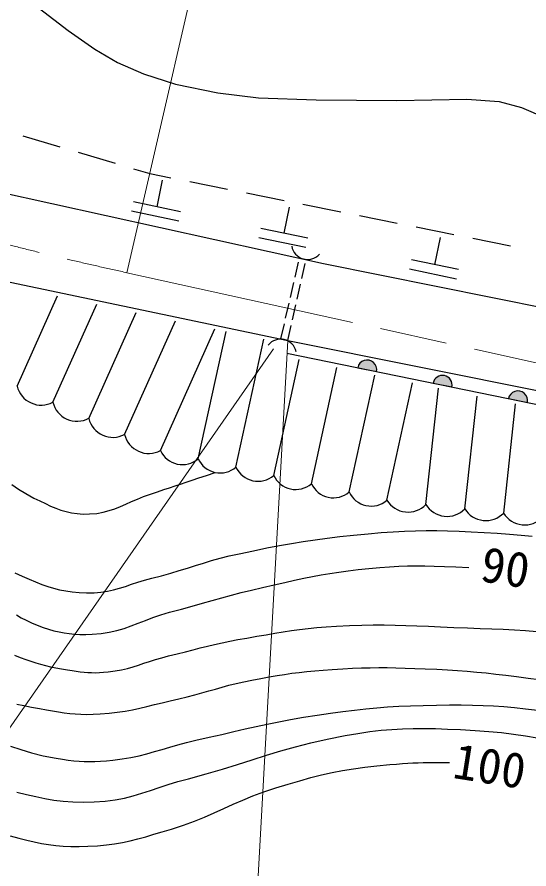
# Model space of a CAD drawing. Units: millimetres, scale not verified. Extents: x 40000 to 680000, y 20000 to 380000.
# Drawn here: x 105769 to 132377, y 248789 to 293039 of the extents above; entities that cross this region are included whole.
import ezdxf
from ezdxf.enums import TextEntityAlignment as Align

# ---------------------------------------------------------------- set-up
doc = ezdxf.new("R2010")
doc.units = ezdxf.units.MM
doc.header["$LTSCALE"] = 1000
doc.linetypes.add('CHAIN', pattern=[18.5, 12, -1.5, 3.5, -1.5])
for name, color, linetype, lineweight in [('M-BGD', 7, 'Continuous', 25), ('M-BGD-HTXT', 7, 'Continuous', 13), ('M-BMK', 2, 'CHAIN', 13), ('M-STR-HTXT', 7, 'Continuous', 13)]:
    doc.layers.add(name, color=color, linetype=linetype, lineweight=lineweight)
doc.styles.add('ＭＳ ゴシック', font='')
doc.styles.get('ＭＳ ゴシック').set_extended_font_data('MS Gothic')

msp = doc.modelspace()

# ---------------------------------------------------------------- hatches: boundary and pattern name
at = {"layer": 'M-BGD'}
for points in [[(124455, 274625, 1), (123475, 274825)], [(128374, 273823, 1), (127394, 274024)], [(132293, 273022, 1), (131313, 273222)]]:
    msp.add_hatch(color=256, dxfattribs=at).paths.add_polyline_path(points)

# ---------------------------------------------------------------- linework, layer by layer
for p, q in [((106412, 293888), (108420, 292340)), ((108420, 292340), (109815, 291374)), ((109815, 291374), (110996, 290669)), ((110996, 290669), (112345, 290087)), ((112345, 290087), (114000, 289550)), ((114000, 289550), (116207, 289106)), ((116207, 289106), (118323, 288845)), ((118323, 288845), (121312, 288738)), ((121312, 288738), (125512, 288707)), ((125512, 288707), (129145, 288768)), ((129145, 288768), (130831, 288646)), ((130831, 288646), (131996, 288339)), ((131996, 288339), (133237, 287803)), ((106074, 286871), (107991, 286302)), ((108949, 286017), (110866, 285447)), ((111825, 285162), (112668, 284912)), ((101925, 284597), (121693, 280246)), ((112668, 284912), (113767, 284692)), ((113049, 283181), (113338, 284568)), ((114747, 284495), (116709, 284103)), ((117689, 283907), (119650, 283515)), ((114273, 282926), (111825, 283436)), ((120631, 283318), (122592, 282926)), ((114171, 282437), (111723, 282947)), ((119657, 281805), (119939, 283159)), ((123573, 282730), (125534, 282337)), ((120881, 281550), (118434, 282060)), ((126514, 282141), (128475, 281749)), ((120779, 281061), (118332, 281570)), ((127489, 280174), (127785, 281593)), ((129456, 281553), (131417, 281160)), ((120224, 279535), (120403, 280315)), ((120565, 279463), (120742, 280244)), ((121693, 280246), (140364, 276487)), ((128713, 279919), (126266, 280429)), ((102682, 279845), (119836, 276245)), ((128611, 279429), (126164, 279939)), ((119977, 278463), (120157, 279243)), ((120322, 278391), (120499, 279171)), ((105769, 273868), (107874, 278556)), ((107633, 273031), (109920, 278126)), ((119731, 277391), (119910, 278171)), ((120079, 277318), (120256, 278098)), ((109496, 272195), (111966, 277697)), ((111359, 271358), (114012, 277268)), ((119484, 276319), (119663, 277099)), ((119836, 276245), (120013, 277025)), ((113222, 270522), (116058, 276838)), ((115184, 270092), (116636, 276712)), ((117146, 269661), (118602, 276300)), ((119836, 276245), (137737, 272650)), ((119108, 269231), (120427, 275245)), ((119800, 275577), (137191, 272020)), ((121070, 268801), (122395, 274842)), ((123032, 268371), (124363, 274440)), ((124994, 267941), (126331, 274037)), ((127017, 267720), (127677, 273763)), ((129039, 267498), (129679, 273353)), ((131062, 267277), (131681, 272944)), ((114865, 268984), (115213, 269100)), ((115213, 269100), (115609, 269233)), ((115609, 269233), (116065, 269387)), ((105495, 268765), (105839, 268520)), ((113698, 268593), (113982, 268688)), ((113982, 268688), (114262, 268782)), ((114262, 268782), (114553, 268879)), ((114553, 268879), (114865, 268984)), ((105839, 268520), (106219, 268283)), ((106219, 268283), (106647, 268056)), ((112347, 268136), (112700, 268262)), ((112700, 268262), (113070, 268385)), ((113070, 268385), (113398, 268494)), ((113398, 268494), (113698, 268593)), ((106647, 268056), (106954, 267906)), ((106954, 267906), (107242, 267767)), ((107242, 267767), (107517, 267640)), ((111146, 267614), (111430, 267739)), ((111430, 267739), (111720, 267870)), ((111720, 267870), (112023, 268004)), ((112023, 268004), (112347, 268136)), ((107517, 267640), (107785, 267527)), ((107785, 267527), (108052, 267429)), ((108052, 267429), (108321, 267348)), ((108321, 267348), (108600, 267286)), ((108600, 267286), (108893, 267244)), ((109914, 267260), (110252, 267318)), ((110252, 267318), (110565, 267400)), ((110565, 267400), (110860, 267499)), ((110860, 267499), (111146, 267614)), ((108893, 267244), (109206, 267224)), ((109206, 267224), (109544, 267228)), ((109544, 267228), (109914, 267260)), ((121263, 265891), (121893, 265975)), ((121893, 265975), (122552, 266053)), ((122552, 266053), (123254, 266127)), ((123254, 266127), (124011, 266199)), ((124011, 266199), (124687, 266257)), ((124687, 266257), (125315, 266301)), ((125315, 266301), (125906, 266334)), ((125906, 266334), (126472, 266355)), ((126472, 266355), (127027, 266364)), ((127027, 266364), (127582, 266364)), ((127582, 266364), (128149, 266354)), ((128149, 266354), (128741, 266334)), ((128741, 266334), (129369, 266305)), ((129369, 266305), (130047, 266268)), ((130047, 266268), (130732, 266225)), ((130732, 266225), (131368, 266179)), ((131368, 266179), (131964, 266127)), ((131964, 266127), (132535, 266069)), ((118757, 265461), (119408, 265586)), ((119408, 265586), (120034, 265698)), ((120034, 265698), (120648, 265799)), ((120648, 265799), (121263, 265891)), ((116802, 265047), (117320, 265165)), ((117320, 265165), (118065, 265321)), ((118065, 265321), (118757, 265461)), ((115039, 264550), (115454, 264678)), ((115454, 264678), (115879, 264804)), ((115879, 264804), (116325, 264927)), ((116325, 264927), (116802, 265047)), ((105656, 264176), (106042, 263992)), ((113756, 264156), (114200, 264288)), ((114200, 264288), (114624, 264420)), ((114624, 264420), (115039, 264550)), ((122030, 264142), (122492, 264213)), ((122492, 264213), (122976, 264279)), ((122976, 264279), (123491, 264340)), ((123491, 264340), (124048, 264396)), ((124048, 264396), (124621, 264446)), ((124621, 264446), (125136, 264484)), ((125136, 264484), (125610, 264510)), ((125610, 264510), (126061, 264525)), ((126061, 264525), (126506, 264530)), ((126506, 264530), (126963, 264527)), ((126963, 264527), (127449, 264516)), ((127449, 264516), (127981, 264499)), ((127981, 264499), (128578, 264476)), ((128578, 264476), (129256, 264448)), ((106042, 263992), (106399, 263835)), ((106399, 263835), (106734, 263695)), ((112042, 263680), (112391, 263787)), ((112391, 263787), (112768, 263889)), ((112768, 263889), (113282, 264022)), ((113282, 264022), (113756, 264156)), ((119686, 263672), (120193, 263783)), ((120193, 263783), (120671, 263885)), ((120671, 263885), (121130, 263978)), ((121130, 263978), (121579, 264064)), ((121579, 264064), (122030, 264142)), ((106734, 263695), (107054, 263571)), ((107054, 263571), (107364, 263463)), ((107364, 263463), (107671, 263370)), ((107671, 263370), (107982, 263292)), ((107982, 263292), (108303, 263230)), ((110784, 263285), (111093, 263371)), ((111093, 263371), (111400, 263468)), ((111400, 263468), (111714, 263573)), ((111714, 263573), (112042, 263680)), ((117953, 263275), (118523, 263411)), ((118523, 263411), (119139, 263551)), ((119139, 263551), (119686, 263672)), ((108303, 263230), (108640, 263182)), ((108640, 263182), (109000, 263149)), ((109000, 263149), (109388, 263130)), ((109388, 263130), (109776, 263132)), ((109776, 263132), (110133, 263162)), ((110133, 263162), (110466, 263214)), ((110466, 263214), (110784, 263285)), ((115913, 262735), (116411, 262873)), ((116411, 262873), (116909, 263008)), ((116909, 263008), (117419, 263141)), ((117419, 263141), (117953, 263275)), ((114311, 262287), (114875, 262444)), ((114875, 262444), (115405, 262593)), ((115405, 262593), (115913, 262735)), ((105747, 261980), (105985, 261838)), ((112832, 261842), (113249, 261985)), ((113249, 261985), (113702, 262120)), ((113702, 262120), (114311, 262287)), ((105985, 261838), (106239, 261703)), ((106239, 261703), (106515, 261572)), ((106515, 261572), (106821, 261447)), ((111705, 261413), (112070, 261552)), ((112070, 261552), (112442, 261696)), ((112442, 261696), (112832, 261842)), ((106821, 261447), (107126, 261336)), ((107126, 261336), (107413, 261241)), ((107413, 261241), (107687, 261162)), ((107687, 261162), (107953, 261098)), ((107953, 261098), (108217, 261049)), ((110134, 261017), (110563, 261083)), ((110563, 261083), (110961, 261174)), ((110961, 261174), (111339, 261286)), ((111339, 261286), (111705, 261413)), ((119168, 261036), (119603, 261107)), ((119603, 261107), (120030, 261172)), ((120030, 261172), (120457, 261230)), ((120457, 261230), (120895, 261283)), ((120895, 261283), (121353, 261329)), ((121353, 261329), (121840, 261370)), ((121840, 261370), (122367, 261404)), ((122367, 261404), (123052, 261438)), ((123052, 261438), (123687, 261459)), ((123687, 261459), (124285, 261469)), ((124285, 261469), (124858, 261468)), ((124858, 261468), (125419, 261459)), ((125419, 261459), (125979, 261443)), ((125979, 261443), (126552, 261421)), ((126552, 261421), (127150, 261395)), ((127150, 261395), (127786, 261366)), ((127786, 261366), (128471, 261335)), ((128471, 261335), (129178, 261307)), ((129178, 261307), (129834, 261283)), ((129834, 261283), (130451, 261261)), ((130451, 261261), (131042, 261238)), ((131042, 261238), (131620, 261209)), ((131620, 261209), (132196, 261173)), ((132196, 261173), (132785, 261126)), ((108217, 261049), (108482, 261012)), ((108482, 261012), (108755, 260988)), ((108755, 260988), (109039, 260975)), ((109039, 260975), (109342, 260973)), ((109342, 260973), (109666, 260982)), ((109666, 260982), (110134, 261017)), ((116823, 260617), (117249, 260700)), ((117249, 260700), (117711, 260783)), ((117711, 260783), (118231, 260874)), ((118231, 260874), (118713, 260958)), ((118713, 260958), (119168, 261036)), ((114915, 260171), (115295, 260266)), ((115295, 260266), (115668, 260358)), ((115668, 260358), (116041, 260446)), ((116041, 260446), (116423, 260532)), ((116423, 260532), (116823, 260617)), ((105640, 259887), (105940, 259772)), ((105940, 259772), (106221, 259670)), ((112963, 259664), (113288, 259760)), ((113288, 259760), (113641, 259852)), ((113641, 259852), (114097, 259964)), ((114097, 259964), (114519, 260070)), ((114519, 260070), (114915, 260171)), ((106221, 259670), (106487, 259579)), ((106487, 259579), (106743, 259497)), ((106743, 259497), (106996, 259423)), ((106996, 259423), (107251, 259356)), ((107251, 259356), (107513, 259294)), ((111797, 259288), (112083, 259376)), ((112083, 259376), (112367, 259470)), ((112367, 259470), (112658, 259567)), ((112658, 259567), (112963, 259664)), ((107513, 259294), (107788, 259237)), ((107788, 259237), (108082, 259182)), ((108082, 259182), (108399, 259128)), ((108399, 259128), (108633, 259090)), ((108633, 259090), (108851, 259058)), ((108851, 259058), (109057, 259031)), ((109057, 259031), (109255, 259009)), ((109255, 259009), (109449, 258994)), ((109449, 258994), (109643, 258985)), ((109643, 258985), (109841, 258983)), ((109841, 258983), (110048, 258989)), ((110048, 258989), (110267, 259002)), ((110267, 259002), (110503, 259024)), ((110503, 259024), (110864, 259072)), ((110864, 259072), (111195, 259133)), ((111195, 259133), (111504, 259206)), ((111504, 259206), (111797, 259288)), ((119284, 258835), (119675, 258897)), ((119675, 258897), (120057, 258951)), ((120057, 258951), (120441, 259000)), ((120441, 259000), (120834, 259043)), ((120834, 259043), (121245, 259083)), ((121245, 259083), (121682, 259118)), ((121682, 259118), (122154, 259152)), ((122154, 259152), (122695, 259185)), ((122695, 259185), (123198, 259211)), ((123198, 259211), (123670, 259229)), ((123670, 259229), (124124, 259241)), ((124124, 259241), (124567, 259246)), ((124567, 259246), (125010, 259245)), ((125010, 259245), (125464, 259238)), ((125464, 259238), (125937, 259226)), ((125937, 259226), (126440, 259208)), ((126440, 259208), (126982, 259186)), ((126982, 259186), (127585, 259158)), ((127585, 259158), (128143, 259128)), ((128143, 259128), (128668, 259095)), ((128668, 259095), (129170, 259058)), ((129170, 259058), (129661, 259016)), ((129661, 259016), (130152, 258969)), ((130152, 258969), (130653, 258915)), ((130653, 258915), (131175, 258853)), ((117152, 258422), (117550, 258512)), ((117550, 258512), (117980, 258600)), ((117980, 258600), (118445, 258688)), ((118445, 258688), (118877, 258766)), ((118877, 258766), (119284, 258835)), ((131175, 258853), (131730, 258783)), ((131730, 258783), (132328, 258703)), ((132328, 258703), (132910, 258622)), ((115380, 257938), (115734, 258038)), ((115734, 258038), (116080, 258136)), ((116080, 258136), (116426, 258233)), ((116426, 258233), (116780, 258329)), ((116780, 258329), (117152, 258422)), ((113729, 257527), (114187, 257634)), ((114187, 257634), (114615, 257736)), ((114615, 257736), (115010, 257837)), ((115010, 257837), (115380, 257938)), ((105752, 257350), (106123, 257271)), ((106123, 257271), (106517, 257194)), ((106517, 257194), (106944, 257117)), ((106944, 257117), (107293, 257056)), ((111772, 257061), (112149, 257141)), ((112149, 257141), (112523, 257229)), ((112523, 257229), (112906, 257323)), ((112906, 257323), (113305, 257423)), ((113305, 257423), (113729, 257527)), ((123310, 257045), (123891, 257108)), ((123891, 257108), (124461, 257160)), ((124461, 257160), (125032, 257203)), ((125032, 257203), (125616, 257237)), ((125616, 257237), (126226, 257264)), ((126226, 257264), (126875, 257284)), ((126875, 257284), (127575, 257299)), ((127575, 257299), (128239, 257307)), ((128239, 257307), (128855, 257308)), ((128855, 257308), (129435, 257301)), ((129435, 257301), (129990, 257284)), ((129990, 257284), (130532, 257258)), ((130532, 257258), (131074, 257222)), ((131074, 257222), (131627, 257174)), ((131627, 257174), (132203, 257114)), ((132203, 257114), (132815, 257041)), ((107293, 257056), (107618, 256999)), ((107618, 256999), (107924, 256949)), ((107924, 256949), (108219, 256906)), ((108219, 256906), (108507, 256870)), ((108507, 256870), (108796, 256843)), ((108796, 256843), (109092, 256826)), ((109092, 256826), (109401, 256819)), ((109401, 256819), (109729, 256824)), ((109729, 256824), (110082, 256841)), ((110082, 256841), (110550, 256879)), ((110550, 256879), (110982, 256929)), ((110982, 256929), (111387, 256990)), ((111387, 256990), (111772, 257061)), ((119991, 256553), (120652, 256668)), ((120652, 256668), (121367, 256781)), ((121367, 256781), (122060, 256883)), ((122060, 256883), (122703, 256970)), ((122703, 256970), (123310, 257045)), ((118200, 256190), (118778, 256315)), ((118778, 256315), (119371, 256436)), ((119371, 256436), (119991, 256553)), ((115763, 255630), (116417, 255781)), ((116417, 255781), (117033, 255924)), ((117033, 255924), (117622, 256060)), ((117622, 256060), (118200, 256190)), ((122820, 255720), (123486, 255833)), ((123486, 255833), (124106, 255923)), ((124106, 255923), (124692, 255991)), ((124692, 255991), (125255, 256040)), ((125255, 256040), (125808, 256071)), ((125808, 256071), (126361, 256087)), ((126361, 256087), (126928, 256088)), ((126928, 256088), (127519, 256078)), ((127519, 256078), (128146, 256058)), ((128146, 256058), (128821, 256030)), ((128821, 256030), (129581, 255989)), ((129581, 255989), (130283, 255936)), ((130283, 255936), (130943, 255871)), ((130943, 255871), (131574, 255793)), ((131574, 255793), (132190, 255702)), ((114124, 255237), (114571, 255356)), ((114571, 255356), (115056, 255471)), ((115056, 255471), (115763, 255630)), ((120234, 255134), (121034, 255340)), ((121034, 255340), (121890, 255536)), ((121890, 255536), (122820, 255720)), ((132190, 255702), (132803, 255597)), ((105430, 255175), (105963, 254989)), ((105963, 254989), (106527, 254819)), ((112519, 254774), (112912, 254884)), ((112912, 254884), (113304, 254999)), ((113304, 254999), (113704, 255117)), ((113704, 255117), (114124, 255237)), ((118730, 254692), (119472, 254917)), ((119472, 254917), (120234, 255134)), ((106527, 254819), (107133, 254668)), ((107133, 254668), (107796, 254539)), ((107796, 254539), (108124, 254487)), ((108124, 254487), (108429, 254443)), ((108429, 254443), (108718, 254409)), ((110745, 254436), (111238, 254501)), ((111238, 254501), (111692, 254580)), ((111692, 254580), (112116, 254672)), ((112116, 254672), (112519, 254774)), ((117232, 254220), (117990, 254459)), ((117990, 254459), (118730, 254692)), ((108718, 254409), (108995, 254384)), ((108995, 254384), (109267, 254369)), ((109267, 254369), (109539, 254363)), ((109539, 254363), (109817, 254367)), ((109817, 254367), (110107, 254380)), ((110107, 254380), (110414, 254403)), ((110414, 254403), (110745, 254436)), ((116441, 253976), (117232, 254220)), ((123253, 253995), (123841, 254076)), ((123841, 254076), (124468, 254147)), ((124468, 254147), (125146, 254209)), ((125146, 254209), (125488, 254236)), ((125488, 254236), (125795, 254259)), ((125795, 254259), (126078, 254279)), ((126078, 254279), (126347, 254295)), ((126347, 254295), (126612, 254308)), ((126612, 254308), (126884, 254316)), ((126884, 254316), (127174, 254321)), ((127174, 254321), (127491, 254322)), ((127491, 254322), (127846, 254319)), ((127846, 254319), (128250, 254312)), ((114681, 253478), (115596, 253728)), ((115596, 253728), (116441, 253976)), ((121047, 253531), (121600, 253670)), ((121600, 253670), (122144, 253793)), ((122144, 253793), (122691, 253900)), ((122691, 253900), (123253, 253995)), ((113155, 253012), (113629, 253168)), ((113629, 253168), (114134, 253325)), ((114134, 253325), (114681, 253478)), ((119214, 253001), (119866, 253198)), ((119866, 253198), (120473, 253374)), ((120473, 253374), (121047, 253531)), ((105767, 252781), (106263, 252656)), ((111809, 252587), (112256, 252718)), ((112256, 252718), (112701, 252861)), ((112701, 252861), (113155, 253012)), ((118025, 252586), (118593, 252798)), ((118593, 252798), (119214, 253001)), ((106263, 252656), (106740, 252544)), ((106740, 252544), (107208, 252448)), ((107208, 252448), (107679, 252369)), ((107679, 252369), (108161, 252310)), ((108161, 252310), (108666, 252273)), ((108666, 252273), (109203, 252259)), ((109203, 252259), (109784, 252271)), ((109784, 252271), (110348, 252311)), ((110348, 252311), (110866, 252380)), ((110866, 252380), (111349, 252473)), ((111349, 252473), (111809, 252587)), ((116997, 252147), (117498, 252368)), ((117498, 252368), (118025, 252586)), ((116021, 251702), (116509, 251924)), ((116509, 251924), (116997, 252147)), ((114991, 251268), (115520, 251483)), ((115520, 251483), (116021, 251702)), ((113799, 250863), (114422, 251061)), ((114422, 251061), (114991, 251268)), ((105418, 250518), (105860, 250393)), ((112050, 250355), (112455, 250466)), ((112455, 250466), (112875, 250588)), ((112875, 250588), (113320, 250721)), ((113320, 250721), (113799, 250863)), ((105860, 250393), (106272, 250284)), ((106272, 250284), (106663, 250192)), ((106663, 250192), (107041, 250115)), ((107041, 250115), (107413, 250053)), ((107413, 250053), (107787, 250006)), ((109951, 249995), (110411, 250038)), ((110411, 250038), (110842, 250097)), ((110842, 250097), (111253, 250170)), ((111253, 250170), (111652, 250256)), ((111652, 250256), (112050, 250355)), ((107787, 250006), (108170, 249975)), ((108170, 249975), (108570, 249958)), ((108570, 249958), (108996, 249955)), ((108996, 249955), (109454, 249966)), ((109454, 249966), (109951, 249995))]:
    msp.add_line(p, q, dxfattribs=at)
for points in [[(124455, 274625, 1), (123475, 274825)], [(128374, 273823, 1), (127394, 274024)], [(132293, 273022, 1), (131313, 273222)]]:
    msp.add_lwpolyline(points, format="xyb", close=True, dxfattribs=at)
for centre, radius, start, end in [((120869, 281281), 836, 189.7483, 317.382), ((119463, 275470), 836, 12.7352, 140.369), ((107026, 274173), 1293, 193.6468, 297.995), ((108889, 273337), 1293, 193.6468, 297.995), ((110752, 272500), 1293, 193.6468, 297.995), ((112615, 271663), 1293, 193.6468, 297.995), ((114366, 271048), 1259, 204.6989, 310.5681), ((116328, 270618), 1259, 204.6989, 310.5681), ((118290, 270187), 1259, 204.6989, 310.5681), ((120252, 269757), 1259, 204.6989, 310.5681), ((122214, 269327), 1259, 204.6989, 310.5681), ((124176, 268897), 1259, 204.6989, 310.5681), ((126091, 268610), 1285, 211.4092, 316.1069), ((128113, 268389), 1285, 211.4092, 316.1069), ((130136, 268168), 1285, 211.4092, 316.1069), ((132158, 267947), 1285, 211.4092, 316.1069)]:
    msp.add_arc(centre, radius, start, end, dxfattribs=at)
at = {"layer": 'M-BGD-HTXT'}
msp.add_line((111479, 279760), (118127, 308580), dxfattribs=at)
at = {"layer": 'M-BMK'}
msp.add_line((111479, 279760), (137459, 274038), dxfattribs=at)
msp.add_arc((150029, 456700), 181091, 250.84757, 257.70927, dxfattribs=at)
at = {"layer": 'M-STR-HTXT'}
for p, q in [((117834, 239812), (119836, 276245)), ((119104, 275804), (94714, 240819))]:
    msp.add_line(p, q, dxfattribs=at)

# ---------------------------------------------------------------- texts
at = {"layer": 'M-BGD', "style": 'ＭＳ ゴシック'}
for s, p in [('90', (129700, 263204)), ('100', (128264, 252982))]:
    msp.add_text(s, height=1833, rotation=351.021, dxfattribs=at).set_placement(p, align=Align.BOTTOM_LEFT)

doc.saveas('drawing.dxf')
